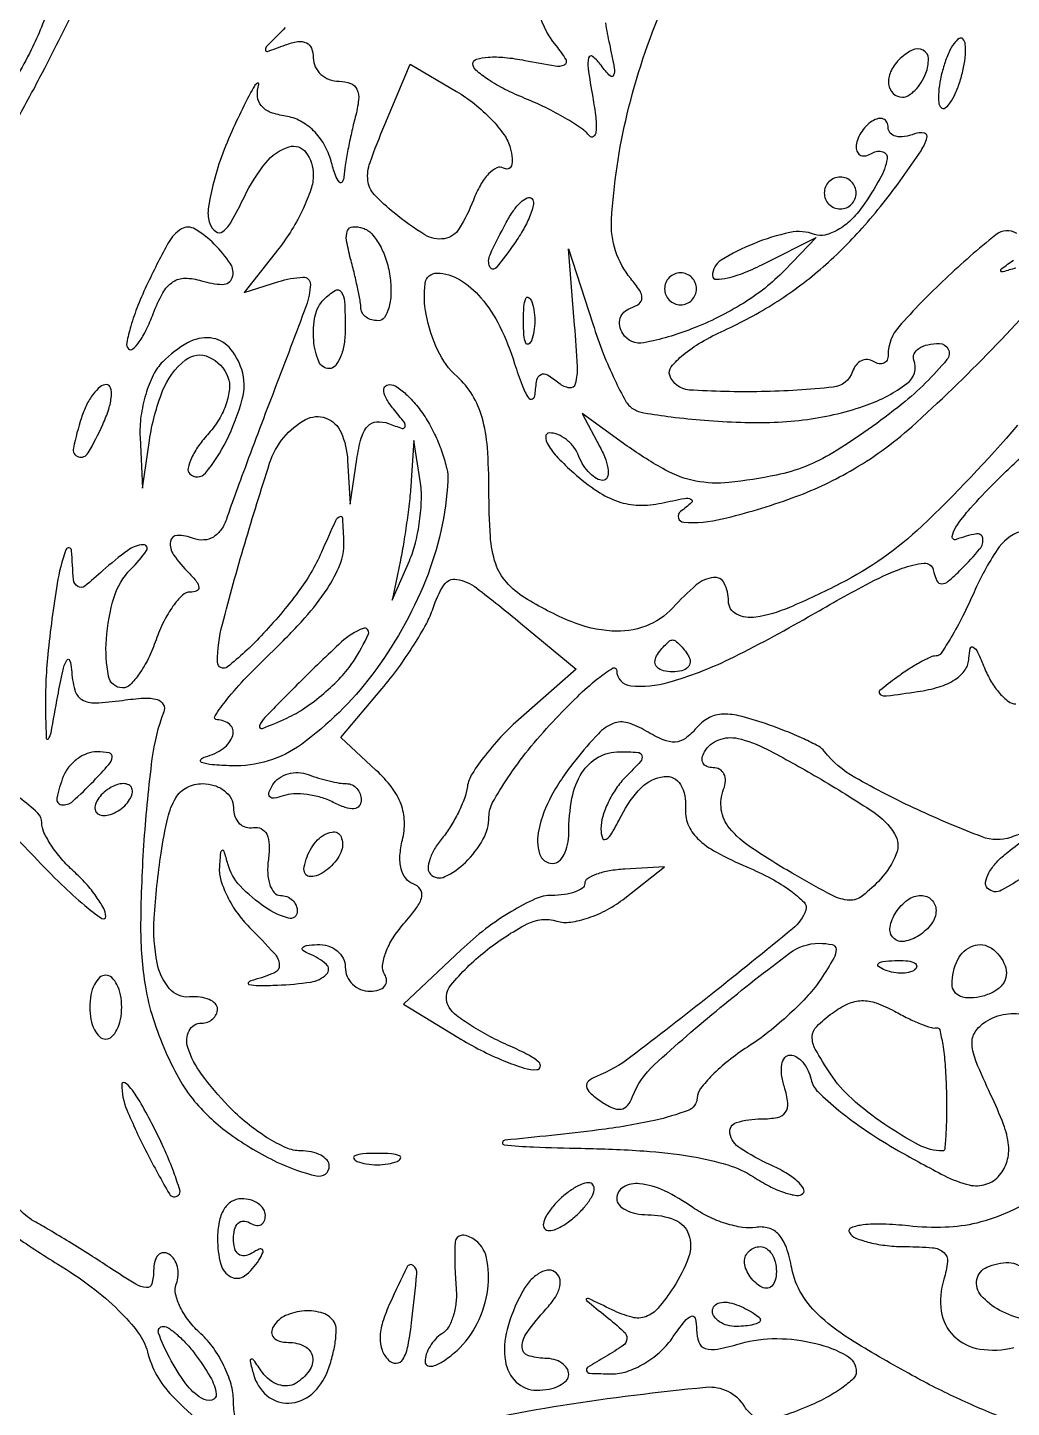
# Model space of a CAD drawing. Extents: x 50 to 925, y 21 to 441.
# Drawn here: x 245.1 to 306.7, y 202.9 to 289.4 of the extents above; entities that cross this region are included whole.
import ezdxf

# ---------------------------------------------------------------- set-up
doc = ezdxf.new("R2010")
doc.units = 0

msp = doc.modelspace()

# ---------------------------------------------------------------- linework, layer by layer
for points in [[(452.57679, 225.095507, -0.000001), (449.993678, 222.798179)], [(444.758148, 218.141907, -0.000001), (443, 216.578295, -0.004631)], [(246.496585, 290.886168, -0.042542), (245.327609, 287.958239, -0.022968), (243.428072, 284.568835, -0.022242)], [(244.169525, 283.136338, 0.011976), (245.8814, 286.25, 0.004224), (248.23834, 290.886662, 0.050886)], [(281.298534, 289.650142, 0.016857), (281.540802, 288.333789, -0.006855), (281.849099, 286.828455, -0.141031), (281.807045, 286.37221, -0.54969), (281.590266, 286.329741, -0.027135), (281.020208, 287, 0.056099), (280.492609, 287.552212, 0.550347), (280.241225, 287.471656, 0.100592), (280.20557, 286.811497, 0.007287), (280.5, 285, -0.01588), (280.685307, 283.721515, -0.047415), (280.700693, 282.838552, -0.198358), (280.545607, 282.532463, -0.430661), (280.310675, 282.556774, 0.078584), (279.793068, 283.048323, 0.018549), (278.783448, 283.689269, 0.018647), (277.553641, 284.347228, 0.017405), (276.25, 284.928094, -0.021102), (275.005139, 285.493835, -0.029904), (273.954687, 286.107261, -0.029981), (273.187832, 286.688149, -0.219049), (273, 287.09632, -0.335127), (273.216219, 287.382682, -0.053252), (273.954687, 287.510158, -0.0411), (275.003954, 287.491668, -0.02394), (276.25, 287.306345, 0.00755), (278.149292, 286.959911, 0.150325), (278.727834, 287.037371, 0.449188), (278.827925, 287.36685, 0.034649), (278.223913, 288.215241, -0.12117), (277.028582, 290.710082, -0.081849)], [(307.058583, 276.463794, 0.318161), (305.739539, 276.381254, 0.019294), (302.586388, 273.631616, 0.02228), (299.665821, 270.622809, 0.183511), (299, 268.869781, -0.106098), (298.928691, 268.537514, -0.180723), (298.731339, 268.338178, -0.163514), (298.43478, 268.305828, -0.084719), (298.08541, 268.447214, 0.123064), (297.705679, 268.568299, 0.129588), (297.321628, 268.49286, 0.115456), (296.992175, 268.225574, 0.08459), (296.769618, 267.808853, -0.294375), (295.558374, 266.836419, -0.021097), (291.049064, 266.557809, -0.021011), (286.534418, 266.659387, -0.301942), (285.318924, 267.585303, -0.263252), (285.416209, 268.115446, -0.046145), (286.163435, 268.857999, -0.039596), (287.301277, 269.65476, -0.025967), (288.721566, 270.393841, 0.03393), (291.902594, 272.114025, 0.036198), (294.749695, 274.21582, 0.034487), (297.37728, 276.800836, 0.025994), (299.902225, 279.970641, 0.009023), (301.05757, 281.649951, 0.07919), (301.429858, 282.469214, 0.446306), (301.244274, 282.758061, 0.132407), (300.652225, 282.696788, -0.053656), (300.019449, 282.528999, -0.096766), (299.485341, 282.550879, -0.145089), (299.135141, 282.752341, -0.192472), (299, 283.090402, 0.113538), (298.921216, 283.43288, 0.184509), (298.70625, 283.63462, 0.157566), (298.382252, 283.659353, 0.079467), (298, 283.5, 0.064269), (297.617474, 283.189439, 0.051777), (297.29375, 282.769763, 0.053414), (297.073533, 282.310186, 0.085235), (297, 281.881966, 0.117858), (297.079239, 281.550471, 0.186277), (297.29375, 281.357263, 0.154201), (297.617617, 281.338175, 0.076764), (298, 281.5, -0.215597), (298.669913, 281.586821, -0.380282), (298.94056, 281.143594, -0.083773), (298.48962, 279.89173, -0.024533), (297.396245, 278.155332, -0.048395), (296.673915, 277.31108, -0.060111), (295.849424, 276.689129, -0.071397), (295.045245, 276.364526, -0.153054), (294.384396, 276.405988, 0.145672), (292.850872, 276.524454, 0.043395), (290.582495, 275.825377, 0.041592), (288.548084, 274.794984, 0.260365), (288, 273.813805, 0.417336), (288.223195, 273.592974, 0.055271), (288.954687, 273.681978, 0.038326), (290.002922, 274.015588, 0.020118), (291.25, 274.579947), (294.5, 276.211254), (292.5, 274.149566, -0.062272), (289.954621, 272.107156, -0.04499), (286.694017, 270.48397, -0.045202), (283.703129, 269.618618, -0.311671), (282.376446, 270.199915, -0.093347), (282.190878, 270.682037, -0.120451), (282.218516, 271.154078, -0.127306), (282.456909, 271.541622, -0.111539), (282.864687, 271.788229, 0.075924), (283.399859, 272.062309, 0.238146), (283.580418, 272.410533, 0.149416), (283.439469, 272.890082, 0.027561), (282.884616, 273.63903, -0.190474), (281.67691, 277.329241, -0.043487), (282.658207, 283.953345, -0.044696), (284.935388, 290.749259, -0.088949)], [(261.248499, 289.375881, 0.002692), (260.099408, 288.204067, 0.195325), (260.000209, 287.958863, 0.516093), (260.130059, 287.866835, 0.006414), (261.25, 288.274569, -0.050614), (262.024412, 288.481273, -0.148907), (262.564904, 288.407339, -0.193499), (262.886618, 288.06677, -0.09394), (263, 287.468615, 0.109287), (263.123945, 286.908329, 0.099808), (263.474885, 286.431406, 0.095235), (263.999419, 286.111569, 0.089655), (264.616631, 286, -0.089952), (265.336283, 285.869475, -0.199763), (265.73538, 285.4953, -0.136451), (265.837873, 284.826446, -0.035681), (265.630286, 283.75, 0.010193), (265.391096, 282.778695, 0.008081), (265.171142, 281.720312, 0.008183), (264.999025, 280.731735, 0.020152), (264.913975, 280, -0.129021), (264.804578, 279.682727, -0.506507), (264.630858, 279.675, -0.085674), (264.384563, 280.118812, -0.016483), (264.109325, 281, 0.061769), (263.678084, 282.039737, 0.068767), (263.017824, 282.901335, 0.073146), (262.189019, 283.510189, 0.086099), (261.264299, 283.812305, -0.053201), (260.327712, 284.05176, -0.129451), (259.749567, 284.459356, -0.155622), (259.508788, 285.044312, -0.088796), (259.582287, 285.812305, 0.648602), (259.500097, 285.880493, 0.147827), (259.309202, 285.702028, 0.017201), (258.755997, 284.667638, 0.005254), (257.990252, 283.066938, 0.022404), (257.24396, 281.255993, 0.02637), (256.707594, 279.480425, 0.026717), (256.419383, 277.958994, 0.125706), (256.521766, 277.082683, 0.14054), (256.897253, 276.584277, 0.339021), (257.331354, 276.587679, 0.100233), (257.883879, 277.23123, 0.014656), (258.68341, 278.765746, -0.055828), (260.021136, 280.887364, -0.148466), (261.481861, 281.890817, -0.32188), (262.538469, 281.54573, -0.159406), (263, 280.134859, -0.080996), (262.852307, 279.229107, -0.02884), (262.363334, 278.008213, -0.027723), (261.662131, 276.706276, -0.02927), (260.832627, 275.514349), (258.665254, 272.75898), (260.832627, 273.446878, -0.060422), (262.347599, 273.732952, -0.444077), (262.816965, 273.277916, -0.080367), (262.550075, 271.928971, -0.002627), (260.598922, 266.760521, 0.001309), (259.635121, 264.227714, 0.001486), (258.724751, 261.794488, 0.001349), (257.963, 259.722774, 0.00826), (257.590492, 258.646246, -0.068869), (257.238773, 257.925748, -0.10818), (256.743077, 257.451181, -0.123019), (256.143808, 257.263641, -0.106625), (255.491571, 257.364861, 0.093926), (254.484288, 257.547225, 0.373187), (254.049635, 257.164034, 0.188396), (254.25276, 256.328748, 0.043633), (255.2, 255.2, -0.026476), (255.691726, 254.653245, -0.150669), (255.835242, 254.294378, -0.327839), (255.702432, 254.078852, -0.096535), (255.297825, 254, 0.193481), (254.80341, 253.801239, 0.046267), (254.212209, 253.11875, 0.040857), (253.631047, 252.14859, 0.030663), (253.149845, 251, -0.029269), (252.672363, 249.851324, -0.039463), (252.102214, 248.88125, -0.044284), (251.526524, 248.196029, -0.198429), (251.05202, 248, -0.36157), (250.171283, 248.73268, -0.063291), (250.039673, 251.055219, -0.056403), (250.524726, 253.683554, -0.123171), (251.571429, 255.428571, 0.042884), (252.557929, 256.60054, 0.624402), (252.358955, 256.962717, 0.147992), (251.381349, 256.614962, 0.024993), (249.828741, 255.345012, -0.016315), (248.683208, 254.374377, -0.319635), (248.246013, 254.351812, -0.233537), (247.986207, 254.780582, -0.00999), (247.866387, 256.595012, 0.820722), (247.504679, 256.649804, 0.046505), (246.955325, 254.531018, 0.015389), (246.375312, 250.093604, 0.029332), (246.229511, 246.5, 0.004967), (246.275726, 244.851813, 0.701579), (246.407647, 244.809663, 0.118465), (246.576909, 245.188022, 0.001913), (247, 247.5, -0.008841), (247.305664, 249.048797, -0.067704), (247.557739, 249.744247, -0.658575), (247.741125, 249.730117, -0.067394), (247.858095, 249.136501, 0.048046), (248.056394, 247.87557, 0.196729), (248.509979, 247.266995, 0.148613), (249.351721, 247.054991, 0.024353), (251.042947, 247.219611, -0.021777), (252.39109, 247.357848, -0.08347), (253.226961, 247.26729, -0.204349), (253.605217, 246.962894, -0.217441), (253.634491, 246.489882, 0.060213), (252.894908, 243.545907, 0.013993), (252.395635, 238.460349, 0.014979), (252.186975, 233.236357, 0.039725), (252.4461, 229.510863, 0.036069), (252.884395, 227.559621, 0.026461), (253.636858, 225.472167, 0.026913), (254.573602, 223.546221, 0.048287), (255.56987, 222.099333, 0.061968), (257.794241, 220.037432, 0.044061), (260.720958, 218.300262, 0.054747), (263.209921, 217.424813, 0.482941), (264, 218.05202, 0.184111), (263.86207, 218.413905, 0.090421), (263.467458, 218.721531, 0.070291), (262.880807, 218.93001, 0.050318), (262.187091, 219, -0.106123), (261.307743, 219.188764, -0.033624), (260.117391, 219.823886, -0.031856), (258.849079, 220.73135, -0.030529), (257.687091, 221.804719, -0.031496), (256.002312, 223.800861, -0.081189), (255.140461, 225.472549, -0.198577), (255.22263, 226.523026, -0.282332), (256, 227, 0.087646), (256.381825, 227.067449, 0.094518), (256.70625, 227.261111, 0.100101), (256.923267, 227.549795, 0.111732), (257, 227.888889, 0.197145), (256.865315, 228.2172, 0.097105), (256.48608, 228.475868, 0.072434), (255.920126, 228.626653, 0.048784), (255.250484, 228.638889, -0.243729), (253.98283, 229.173223, -0.125386), (253.222477, 230.77055, -0.064461), (253.037306, 233.569384, -0.021546), (253.471206, 237.656556, -0.018916), (253.886554, 239.855604, -0.078461), (254.387549, 241.10592, -0.139521), (255.08287, 241.761301, -0.120221), (256.061273, 242, -0.075808), (256.801981, 241.887048, -0.089197), (257.430499, 241.559375, -0.10073), (257.850661, 241.072041, -0.128381), (258, 240.5, 0.085015), (258.094843, 239.946227, 0.112004), (258.367188, 239.514062, 0.124722), (258.773817, 239.271843, 0.12222), (259.25, 239.25, -0.168546), (259.737143, 239.18306, -0.167053), (260.080298, 238.828631, -0.102457), (260.237088, 238.170828, -0.042012), (260.187142, 237.25, 0.044738), (260.14511, 236.388427, 0.070386), (260.2784, 235.660937, 0.098531), (260.556095, 235.173879, 0.217378), (260.937142, 235, -0.0938), (261.342855, 234.923212, -0.096559), (261.687785, 234.703761, -0.099077), (261.918661, 234.376322, -0.104536), (262, 233.991526, -0.496991), (261.44338, 233.569853, -0.081705), (260.008934, 234.240265, -0.053517), (258.412719, 235.604456, -0.123567), (257.646692, 236.97138, 0.008101), (257.419391, 237.758555, 0.443187), (257.294192, 237.817365, 0.278359), (257.18803, 237.672558, 0.005864), (257.116001, 236.75, 0.092643), (257.212884, 235.93673, 0.040582), (257.621575, 234.926562, 0.038337), (258.243291, 233.894545, 0.041664), (259, 233, -0.011426), (260.560969, 231.366014, -0.167563), (260.87199, 230.645805, -0.321932), (260.566157, 230.143934, -0.037716), (259.25, 229.700165, 0.103682), (258.939174, 229.547546, 0.636028), (258.968166, 229.421014, 0.05314), (259.586696, 229.354956, 0.009529), (260.748013, 229.376841, 0.027499), (262.847978, 229.572458, 0.158086), (263.835226, 230.06337, 0.43654), (263.818302, 230.680032, 0.084355), (262.75, 231.337719, -0.051902), (262.351958, 231.54862, -0.449116), (262.327933, 231.724694, -0.185333), (262.583427, 231.862835, -0.021021), (263.25, 231.921053, -0.084943), (263.918248, 231.837493, -0.097345), (264.485937, 231.536184, -0.105533), (264.865052, 231.065902, -0.117584), (265, 230.5, 0.103052), (265.119235, 229.927627, 0.098802), (265.457961, 229.440625, 0.09695), (265.963945, 229.114295, 0.095165), (266.559017, 229, 0.071261), (267.107048, 229.078505, 0.146681), (267.467085, 229.31226, 0.189306), (267.585651, 229.659002, 0.127908), (267.461056, 230.063013, -0.171058), (267.339861, 230.618697, -0.059517), (267.539903, 231.425673, -0.050673), (267.993273, 232.333552, -0.040335), (268.652039, 233.209113, 0.022974), (269.46962, 234.220727, 0.100368), (269.791318, 234.915358, 0.217154), (269.696996, 235.395385, 0.154359), (269.251719, 235.72886, -0.149596), (268.785114, 236.071573, -0.100464), (268.501262, 236.674423, -0.07631), (268.429205, 237.496047, -0.045295), (268.581658, 238.469331, 0.069195), (268.707456, 239.632473, 0.082141), (268.494315, 240.715326, 0.073158), (267.914685, 241.765532, 0.042626), (266.947248, 242.83452), (264.734617, 244.895898), (267.298208, 247.942554, 0.017712), (268.326317, 249.256139, 0.01601), (269.295713, 250.683339, 0.016269), (270.081238, 252.017591, 0.048095), (270.498288, 252.994604, -0.066208), (271.178103, 254.440292, -0.300609), (271.988262, 254.797227, -0.121521), (273.215227, 254.262636, -0.009859), (275.983282, 252.058464), (279.466564, 249.170731), (276.175965, 246.297719, 0.022057), (274.899009, 245.079512, 0.024597), (273.782504, 243.795284, 0.024957), (272.94844, 242.618442, 0.105623), (272.648852, 241.813235, -0.051644), (272.462305, 241.079364, -0.025836), (272.085643, 240.197776, -0.025338), (271.597408, 239.316891, -0.034002), (271.063669, 238.576716, 0.039155), (270.592701, 237.909215, 0.05542), (270.292806, 237.24739, 0.069939), (270.193818, 236.687786, 0.208136), (270.333333, 236.333333, 0.316166), (271.242971, 236.174419, 0.0838), (272.523362, 237.063029, 0.070762), (273.62689, 238.497899, 0.129291), (274, 239.916686, -0.127326), (274.232991, 240.816797, -0.021105), (275.175, 242.357465, -0.021992), (276.468517, 244.113195, -0.017887), (278, 245.878094, -0.011854), (279.536068, 247.449011, -0.024327), (280.825, 248.589251, -0.033938), (281.744296, 249.228715, -0.582803), (282, 249.083853, 0.389762), (282.876646, 248.130102, 0.089595), (285.257853, 248.355831, 0.045584), (289.033751, 249.795794, 0.017436), (294, 252.446675, -0.00802), (297.600975, 254.456817, -0.033101), (299.870563, 255.489238, -0.067157), (301.25449, 255.808351, -0.37518), (301.823018, 255.397868, 0.04634), (302.053035, 254.704251, 0.30289), (302.346717, 254.516109, 0.176247), (302.766686, 254.677726, 0.017283), (303.573018, 255.430161, 0.021108), (304.7469, 256.707574, 0.221734), (304.927804, 257.37531, 0.421097), (304.526686, 257.650814, 0.039584), (303.25, 257.291417, -0.554584), (303.016128, 257.472619, -0.123884), (303.230862, 258.065284, -0.03408), (304.165391, 259.263831, -0.012408), (305.642297, 260.832746, -0.016869), (307.666278, 262.745095, -0.046281)], [(307.105956, 264.458253, -0.027189), (301.101138, 258.131112, -0.071363), (296, 254.53019, -0.016771), (292.824214, 253.040314, -0.062477), (290.706469, 252.430608, -0.155974), (289.504135, 252.617151, -0.284152), (289, 253.432612, 0.114719), (288.739671, 254.552322, 0.318354), (288.067227, 254.9175, 0.147761), (286.986598, 254.444845, 0.03239), (285.514637, 253.016174, -0.120496), (283.815544, 251.865208, -0.106149), (281.692886, 251.557294, -0.081063), (279.157268, 252.148912, -0.041752), (276.25, 253.64202, -0.071742), (275.0946, 254.617467, -0.101242), (274.421651, 255.780318, -0.065222), (274.089938, 257.481636, -0.015576), (274, 260.368065, 0.018466), (273.900643, 263.057473, 0.04993), (273.571026, 264.936749, 0.068672), (272.960252, 266.33996, 0.072016), (272, 267.5, -0.10049), (270.803474, 269.124206, -0.061123), (270.067706, 271.401353, -0.077606), (269.99909, 273.332039, -0.385516), (270.75, 273.984687, -0.132243), (272.160717, 273.57387, -0.079284), (273.498986, 272.436161, -0.062823), (274.677493, 270.647172, -0.039064), (275.608445, 268.309158, 0.014519), (276.072289, 266.954452, 0.056935), (276.473926, 266.168971, 0.38733), (276.725651, 266.105951, 0.260966), (276.895147, 266.372445, -0.031509), (277.004791, 267.289954, -0.237646), (277.260766, 267.627673, -0.256602), (277.668479, 267.608588, -0.035911), (278.379712, 267.09983, 0.139111), (279.035335, 266.80997, 0.37773), (279.426367, 267.067558, 0.079449), (279.540938, 268.130099, 0.007671), (279.367978, 270.727386), (278.976533, 275.5), (280.504187, 270.799178, 0.01417), (281.162208, 268.953943, 0.018149), (281.87641, 267.297942, 0.016202), (282.557931, 265.975569, 0.127928), (283.030368, 265.481232, 0.097665), (283.706298, 265.227687, 0.009793), (285.420396, 264.978147, 0.012003), (287.494983, 264.767954, 0.00927), (289.764447, 264.635203, 0.042154), (293.943685, 264.820752, 0.054168), (297.681003, 265.722893, 0.073038), (300.177495, 267.057389, 0.334853), (300.615174, 268.535714, -0.200514), (300.629874, 268.928719, -0.141182), (300.922967, 269.267187, -0.092922), (301.477418, 269.495941, -0.051543), (302.207755, 269.571429, -0.635099), (302.682003, 268.561809, -0.049794), (299.863824, 265.780727, -0.032755), (295.527729, 262.725675, -0.085888), (292, 261.329161, -0.02543), (289.022482, 260.864725, -0.074307), (286.951246, 260.956866, -0.07779), (285.051163, 261.646288, -0.029754), (282.665267, 263.151519), (279.830535, 265.185166), (280.950451, 263.092583, -0.033087), (281.314097, 262.289622, -0.067033), (281.468735, 261.614696, -0.121892), (281.40143, 261.173022, -0.303043), (281.142173, 261, -0.134767), (280.744717, 261.109109, -0.062154), (280.317551, 261.440625, -0.05499), (279.927418, 261.926245, -0.050171), (279.638374, 262.5, 0.069486), (279.322563, 263.07107, 0.064545), (278.855446, 263.550092, 0.068658), (278.314251, 263.86862, 0.105267), (277.781385, 263.968399, 0.410711), (277.554244, 263.732614, 0.134682), (277.701937, 263.219838, 0.05344), (278.318299, 262.417359, 0.021891), (279.310314, 261.464485, 0.031981), (280.788218, 260.323241, 0.065852), (282.093765, 259.672983, 0.076762), (283.386218, 259.44131, 0.059629), (284.810314, 259.576969, -0.006924), (286.236801, 259.866494, -0.153113), (286.652714, 259.817411, -0.541405), (286.685942, 259.607544, -0.023724), (286, 259.043783, 0.698674), (286.19895, 258.375569, 0.074104), (288.613606, 258.5842, 0.028589), (292.992649, 259.897104, 0.042695), (296.616888, 261.575898, 0.053165), (300.473166, 264.360223, 0.017719), (305.493328, 269.199154, 0.011718), (310.178133, 274.279545, 0.182351)], [(307, 274.298869, -0.005734), (306.176424, 274.06144, -0.411349), (306.063937, 274.124551, -0.314591), (306.112642, 274.266476, -0.004807), (306.856763, 274.798869, 0.04109)], [(307.27994, 257.802603, 0.158793), (305.822715, 256.643245, 0.042095), (304.3799, 254, -0.012063), (303.65895, 252.467155, -0.018302), (302.952439, 251.175, -0.013309), (302.31742, 250.170134, -0.250183), (301.998682, 250, 0.109238), (301.654342, 249.923862, 0.016547), (301.021217, 249.603595, 0.017879), (300.288529, 249.167221, 0.014615), (299.536757, 248.650536, 0.012432), (298.487132, 247.842232, 0.503309), (298.497807, 247.593443, 0.182809), (298.90412, 247.496718, 0.004452), (300.845627, 247.764035, 0.036732), (302.198549, 248.06538, 0.0715), (303.199486, 248.530925, 0.097775), (303.822619, 249.138837, 0.141972), (304.063386, 249.863499, -0.045215), (304.142734, 250.474789, -0.519448), (304.331662, 250.553151, -0.144689), (304.604294, 250.241314, -0.012213), (305.031162, 249.25, 0.03808), (305.455965, 248.388936, 0.046324), (305.983438, 247.660938, 0.052957), (306.529717, 247.156715, 0.161269), (307.002959, 247, -0.088105)], [(307.727362, 238.98464, 0.00719), (306.674169, 238.636818, -0.17634), (304.888698, 238.664914, -0.017132), (300.839458, 240.37254, -0.020835), (296.919663, 242.388426, -0.096929), (295, 244.038187, 0.103628), (294.633948, 244.344424, 0.013198), (293.710248, 244.806388, 0.014999), (292.56901, 245.298822, 0.011967), (291.311484, 245.762746, 0.022019), (289.648798, 246.25071, 0.077291), (288.540504, 246.347551, 0.115903), (287.708012, 246.09195, 0.087574), (286.976206, 245.47133, -0.061576), (286.303845, 244.838557, -0.144941), (285.661476, 244.608287, -0.117482), (284.907174, 244.743653, -0.033596), (283.844989, 245.294783, 0.064654), (282.681673, 245.809638, 0.170129), (281.783497, 245.765144, 0.107984), (280.852459, 245.12591, 0.018536), (279.435234, 243.5, 0.044145), (277.92458, 241.251725, 0.071642), (277.114394, 239.10161, 0.129838), (277.175514, 237.608533, 0.329075), (278, 237, 0.184582), (278.381752, 237.1459, 0.090276), (278.70625, 237.563475, 0.070137), (278.926179, 238.184194, 0.050159), (279, 238.918213, -0.046105), (279.201005, 241.093437, -0.093934), (279.821724, 242.686194, -0.126183), (280.833671, 243.649606, -0.128143), (282.178417, 244, -0.016371), (283.325874, 243.962421, -0.325918), (283.580333, 243.75, -0.25143), (283.488964, 243.388521, -0.011294), (282.571429, 242.428571, 0.04696), (281.971104, 241.70349, 0.037769), (281.465938, 240.82567, 0.039082), (281.121999, 239.935136, 0.074946), (281.014742, 239.178571, 0.071967), (281.103557, 238.600575, 0.497118), (281.333469, 238.516139, 0.12034), (281.703746, 238.905287, 0.013165), (282.294275, 240, -0.076473), (283.536936, 241.7369, -0.169912), (284.975334, 242.450482, -0.300948), (285.993143, 241.945266, -0.156431), (286.308834, 240.5, 0.120345), (286.458538, 239.469365, 0.105035), (287.068869, 238.563876, 0.068336), (288.244834, 237.702948, 0.02336), (290.153452, 236.783854, -0.022341), (291.675037, 236.05495, -0.035031), (292.902493, 235.282917, -0.038729), (293.734153, 234.569671, -0.287961), (293.844618, 234.084187, -0.137873), (293.020288, 232.907364, -0.003466), (287.891672, 228.770188, -0.005707), (282.886526, 224.881997, -0.065701), (280.727217, 223.65187, 0.073936), (280.231974, 223.358884, 0.272519), (280.109922, 223.031507, 0.168966), (280.329018, 222.639845, 0.029985), (280.999761, 222.112753, 0.042514), (281.732847, 221.691932, 0.144866), (282.271552, 221.611393, 0.188602), (282.680922, 221.841534, 0.081069), (282.999761, 222.39322, -0.117294), (284.349567, 224.384231, -0.01333), (288.485165, 227.973855, -0.011447), (292.831442, 231.384018, -0.161995), (294.682792, 232, -0.052033), (295.49243, 231.915515, -0.342766), (295.738711, 231.624551, -0.145079), (295.600634, 231.074997, -0.01084), (294.777322, 229.75, -0.041951), (293.995143, 228.74532, -0.019443), (292.825952, 227.573437, -0.019102), (291.49467, 226.430393, -0.025197), (290.19387, 225.5, 0.024475), (288.997782, 224.647108, 0.030579), (287.981294, 223.738311, 0.03166), (287.247372, 222.896164, 0.156547), (287.03852, 222.311273, -0.302877), (286.484433, 221.536096, -0.036402), (284.364866, 220.905313, -0.023863), (280.851622, 220.306711, -0.005797), (275, 219.663672, 0.345461), (274.848857, 219.519121, 0.425262), (274.961898, 219.373995, 0.017042), (276.80009, 219.243665, 0.004347), (279.785183, 219.160037, -0.011574), (283.692149, 218.994047, -0.02486), (286.686239, 218.647242, -0.032322), (288.957932, 218.116188, -0.071565), (290.566392, 217.364542, 0.026088), (291.56605, 216.781673, 0.038066), (292.504877, 216.385167, 0.04285), (293.270804, 216.199456, 0.238796), (293.660434, 216.327101, 0.348503), (293.696924, 216.64379, 0.072834), (293.310449, 217.101351, 0.048097), (292.59488, 217.620775, 0.026067), (291.629226, 218.123074, -0.036299), (289.728474, 219.161687, -0.204083), (289.093265, 220.099191, -0.386767), (289.502258, 220.773472, -0.071992), (291.067388, 221, 0.04668), (292.070446, 221.09385, 0.193001), (292.573954, 221.415091, 0.189602), (292.721225, 221.999569, 0.044882), (292.5, 223, -0.043865), (292.328908, 223.766332, -0.077588), (292.343696, 224.4125, -0.120098), (292.532598, 224.839169, -0.232811), (292.859288, 225, -0.138811), (293.263463, 224.885588, -0.07712), (293.656322, 224.550874, -0.066958), (293.978976, 224.055694, -0.058912), (294.176676, 223.47106, 0.148516), (294.59677, 222.708032, 0.022182), (295.919464, 221.528402, 0.023316), (297.657756, 220.241427, 0.018204), (299.65554, 219.004779, 0.009858), (302.511094, 217.451599, 0.060383), (304.079174, 216.865261, 0.136742), (305.126293, 216.901498, 0.143901), (305.979933, 217.475821, 0.101087), (306.451319, 218.356959, 0.100512), (306.540706, 219.354234, 0.064193), (306.224492, 220.651062, 0.018924), (305.416214, 222.535324, -0.013265), (304.517918, 224.565709, -0.079868), (304.255065, 225.685234, -0.162418), (304.449538, 226.444292, -0.108208), (305.091821, 227.082719, -0.102018), (306.369374, 227.568672, -0.118839), (307.66182, 227.469708, -0.054851)], [(242.319338, 240.539625, -0.021061), (245.515493, 237.429423, 0.009927), (247.237145, 235.677786, 0.019652), (248.682676, 234.371401, 0.022236), (249.752344, 233.556352, 0.605374), (250, 233.685938, 0.124993), (249.871994, 234.189988, 0.030131), (249.4125, 234.926755, 0.02907), (248.765546, 235.733355, 0.025281), (248, 236.5, -0.030931), (247.2346, 237.284005, -0.032758), (246.5875, 238.142227, -0.034706), (246.13454, 238.949775, -0.1109), (246, 239.548894, 0.207267), (245.733567, 240.164011, 0.026365), (244.604688, 241.115983, 0.027332)], [(309.005982, 237.106809, -0.013963), (306.106935, 235.325835, -0.339278), (305.224355, 235.442312, -0.243077), (305.099288, 235.834779, -0.086047), (305.302038, 236.407793, -0.061397), (305.788574, 237.068967, -0.03832), (306.501572, 237.716294, 0.003101), (307.694003, 238.654728, 0.18003)], [(306.424168, 202.189607, -0.018335), (303.45948, 203.438212, -0.016723), (300.5, 204.936773, -0.011425), (296.862161, 207.043955, -0.044873), (294.780814, 208.585701, -0.074448), (293.58879, 210.015554, -0.090809), (292.967579, 211.640296, 0.036359), (292.627081, 212.937161, 0.098848), (292.152009, 213.754522, 0.142137), (291.516636, 214.157179, 0.113575), (290.703744, 214.202986, -0.082326), (289.882822, 214.198382, -0.037151), (288.832136, 214.447656, -0.035482), (287.736583, 214.882875, -0.040506), (286.763659, 215.452986, 0.04079), (284.985006, 216.49388, 0.083597), (283.437649, 216.940732, 0.160251), (282.423455, 216.731478, 0.268573), (282, 216, 0.186414), (282.147465, 215.618213, 0.089706), (282.570164, 215.29375, 0.069539), (283.198222, 215.073784, 0.049547), (283.940983, 215, -0.093822), (285.627676, 214.680691, -0.217602), (286.502499, 213.775028, -0.172866), (286.498484, 212.336975, -0.058793), (285.55206, 210.439109, -0.029622), (284.592012, 209.147688, -0.131292), (283.823688, 208.609302, -0.154968), (282.961692, 208.572531, -0.046474), (281.715864, 209.038251, 0.001156), (280.244113, 209.746121, 0.31735), (280.114173, 209.724003, 0.444983), (280.119527, 209.616473, 0.001354), (281.319774, 208.643904, -0.014149), (282.436544, 207.690625, -0.212076), (282.639548, 207.23354, -0.246755), (282.420599, 206.816897, -0.019089), (281.319774, 206.119146, 0.006975), (280.198266, 205.4458, 0.349982), (280.117293, 205.218933, 0.30984), (280.32259, 205.066278, 0.006149), (281.693296, 205.030409, 0.085568), (282.647016, 205.181246, 0.050395), (283.699593, 205.661794, 0.048548), (284.685338, 206.374507, 0.059258), (285.443296, 207.222506, -0.011121), (286.263564, 208.339872, -0.142048), (286.678328, 208.644253, -0.456311), (286.924832, 208.507888, -0.052378), (287, 207.792312, 0.089642), (287.141555, 207.009098, 0.231664), (287.547678, 206.624727, 0.1249), (288.317979, 206.583031, 0.021219), (289.759225, 206.930947, -0.072025), (292.027282, 207.240159, -0.058168), (294.469045, 206.934561, -0.065884), (296.391532, 206.183832, -0.273244), (297, 205.153545, -0.207555), (296.813069, 204.722627, -0.033914), (296.09162, 204.133955, -0.032498), (295.091948, 203.51882, -0.023491), (293.907641, 202.961744, -0.017112), (292.253947, 202.34216, -0.081747)], [(309, 216.431055, -0.02307), (306.57241, 215.180145, -0.047517), (304.556064, 214.478871, -0.052296), (302.572435, 214.208939, -0.034399), (300.268166, 214.296587, 0.018024), (298.681396, 214.409032, 0.037117), (297.438308, 214.359907, 0.061621), (296.680122, 214.176949, 0.472156), (296.577183, 213.875115, 0.159634), (296.97843, 213.536721, 0.035586), (297.842868, 213.257065, 0.033511), (298.935029, 213.064247, 0.026944), (300.126405, 213, -0.020824), (301.775486, 212.93129, -0.159275), (302.480668, 212.633826, -0.243483), (302.711735, 212.052016, -0.051974), (302.484769, 210.952012, 0.114053), (302.324637, 208.959783, 0.164048), (303.122865, 207.396572, 0.155541), (304.746003, 206.582524, 0.100405), (306.864422, 206.67554, -0.006843)], [(258.111018, 202.269256, -0.051463), (258, 203.345012, 0.07129), (257.852063, 204.377305, 0.041972), (257.40214, 205.542233, 0.041069), (256.743715, 206.654326, 0.054699), (255.964733, 207.531916, -0.043452), (255.222378, 208.331367, -0.050658), (254.671731, 209.209067, -0.058002), (254.377672, 210.031969, -0.149534), (254.421059, 210.654879, 0.076428), (254.537015, 211.18882, 0.076301), (254.487326, 211.733254, 0.081906), (254.284379, 212.204353, 0.112219), (253.956326, 212.526992, 0.156965), (253.593798, 212.616549, 0.191334), (253.280921, 212.466451, 0.127547), (253.069399, 212.071482, 0.059557), (253, 211.490923, -0.067104), (252.889663, 210.672494, -0.357119), (252.547469, 210.42986, -0.120388), (251.882694, 210.641964, -0.008742), (250.24571, 211.681906, 0.004565), (249.045184, 212.458723, 0.003458), (247.714252, 213.289932, 0.003496), (246.453841, 214.052943, 0.008119), (245.49571, 214.602968, -0.100564), (244.526497, 215.428219, -0.072959)], [(244.157308, 213.771028, 0.01463), (247.002928, 211.90318, -0.023154), (249.098018, 210.47631, -0.032689), (250.810874, 209.005397, -0.037578), (252.041184, 207.604823, -0.100271), (252.611728, 206.410863, 0.13393), (254.159068, 203.658687, 0.030426), (258.179635, 200.049671, 0.027)], [(290.576808, 202.390303, -0.106974), (290.018826, 202.969538, 0.285577), (287.590012, 204.175544, 0.015095), (278.617607, 203.042136, 0.020372), (269.806931, 201.287459, 0.120884)]]:
    msp.add_lwpolyline(points, format="xyb")
for points in [[(302.5, 287, 0.02589), (302.275275, 286.139896, 0.033766), (302.16478, 285.334178, 0.03586), (302.166688, 284.677875, 0.179595), (302.317388, 284.349279, 0.359517), (302.561009, 284.32603, 0.088737), (302.87103, 284.627928, 0.052153), (303.202482, 285.210259, 0.026483), (303.5, 286, 0.02589), (303.724725, 286.860104, 0.033766), (303.83522, 287.665822, 0.03586), (303.833312, 288.322125, 0.179595), (303.682612, 288.650721, 0.359517), (303.438991, 288.67397, 0.088737), (303.12897, 288.372072, 0.052153), (302.797518, 287.789741, 0.026483)], [(299.666667, 287.333333, 0.091378), (299.156592, 286.592774, 0.130128), (299.028301, 285.80828, 0.180985), (299.310022, 285.232145, 0.191777), (299.893011, 285, 0.13875), (300.276919, 285.108626, 0.061199), (300.692784, 285.440625, 0.053891), (301.075237, 285.926204, 0.048303), (301.361626, 286.5, 0.096999), (301.522444, 287.420212, 0.280386), (301.188989, 287.943768, 0.235886), (300.502242, 287.939404, 0.0791)], [(275.335485, 281.825105, -0.037305), (275.457339, 281.160009, -0.109033), (275.406165, 280.699132, -0.254668), (275.203451, 280.51244, -0.202479), (274.904869, 280.558794, 0.258797), (274.484009, 280.578628, 0.089249), (273.977231, 280.203341, 0.061385), (273.461768, 279.50042, 0.036717), (273.022878, 278.560174, -0.047144), (272.139694, 276.766499, -0.217757), (271.202402, 276.138636, -0.180855), (269.990207, 276.379877, -0.031603), (268.058126, 277.751849, -0.034998), (266.817504, 278.909057, -0.162837), (266.417346, 279.787686, -0.112675), (266.552092, 280.906303, -0.012874), (267.477052, 283.290835), (269.059419, 287.077972), (271.958453, 285.365471, -0.035332), (273.103112, 284.575292, -0.033556), (274.146308, 283.619081, -0.035374), (274.950675, 282.646612, -0.091397)], [(295, 279, 0.099038), (295.076342, 278.618362, 0.097945), (295.29375, 278.29375, 0.097945), (295.618362, 278.076342, 0.099038), (296, 278, 0.099038), (296.381638, 278.076342, 0.097945), (296.70625, 278.29375, 0.097945), (296.923658, 278.618362, 0.099038), (297, 279, 0.099038), (296.923658, 279.381638, 0.097945), (296.70625, 279.70625, 0.097945), (296.381638, 279.923658, 0.099038), (296, 280, 0.099038), (295.618362, 279.923658, 0.097945), (295.29375, 279.70625, 0.097945), (295.076342, 279.381638, 0.099038)], [(275.601999, 275.842161, -0.019641), (274.442588, 274.317948, -0.570342), (274.047857, 274.379798, -0.207099), (274.070314, 275.135596, -0.013318), (275.08102, 277.151388, -0.029342), (275.532978, 277.888442, -0.052521), (275.997528, 278.424908, -0.078885), (276.403438, 278.699475, -0.31556), (276.683019, 278.650314, -0.252973), (276.78552, 278.306639, -0.040465), (276.580373, 277.610516, -0.036465), (276.177822, 276.756262, -0.024441)], [(252.642352, 273.376194, 0.016001), (252.017578, 271.950315, 0.023961), (251.573147, 270.665634, 0.020911), (251.31386, 269.621166, 0.251859), (251.429161, 269.237505, 0.394876), (251.698836, 269.228539, 0.059594), (252.094993, 269.668707, 0.040902), (252.541375, 270.42705, 0.021737), (252.972798, 271.428453, -0.034625), (253.578108, 272.73949, -0.117812), (254.205628, 273.431854, -0.15402), (254.973992, 273.664752, -0.074135), (256.000776, 273.499754, 0.070962), (257.323025, 273.278703, 0.325947), (257.924838, 273.695941, 0.235473), (257.812454, 274.568321, 0.048728), (256.8, 275.8, 0.060465), (255.602538, 276.738243, 0.274509), (254.751935, 276.745059, 0.13669), (253.932979, 275.902666, 0.013657)], [(267.816422, 273.672881, -0.037671), (267.859992, 272.648986, -0.060268), (267.726634, 271.785159, -0.08409), (267.450313, 271.200264, -0.245157), (267.066422, 271, -0.068421), (266.657793, 271.05618, -0.083618), (266.309251, 271.220312, -0.097831), (266.073575, 271.463944, -0.139789), (265.986345, 271.75, 0.039803), (265.944229, 272.179398, 0.00692), (265.789293, 272.979952, 0.007481), (265.579953, 273.916208, 0.006641), (265.334703, 274.883881, -0.023072), (265.082825, 276.035309, -0.137676), (265.146266, 276.640728, -0.287952), (265.477965, 276.883604, -0.097569), (266.098358, 276.806762, -0.132708), (266.658605, 276.4384, -0.056012), (267.181217, 275.696022, -0.050028), (267.591549, 274.729554, -0.045957)], [(285, 273, 0.099038), (285.076342, 272.618362, 0.097945), (285.29375, 272.29375, 0.097945), (285.618362, 272.076342, 0.099038), (286, 272, 0.099038), (286.381638, 272.076342, 0.097945), (286.70625, 272.29375, 0.097945), (286.923658, 272.618362, 0.099038), (287, 273, 0.099038), (286.923658, 273.381638, 0.097945), (286.70625, 273.70625, 0.097945), (286.381638, 273.923658, 0.099038), (286, 274, 0.099038), (285.618362, 273.923658, 0.097945), (285.29375, 273.70625, 0.097945), (285.076342, 273.381638, 0.099038)], [(265, 270.5, -0.038131), (264.926884, 269.542644, -0.057076), (264.70625, 268.734375, -0.074992), (264.382936, 268.182831, -0.226478), (264, 268, -0.305562), (263.338097, 268.446162, -0.077107), (263.025382, 269.777653, -0.068475), (263.117117, 271.305634, -0.148246), (263.666667, 272.333333, -0.056055), (264.359821, 272.886341, -0.394613), (264.746711, 272.811817, -0.146405), (264.959636, 272.206136, -0.011827)], [(276.662281, 269.75, -0.174857), (276.474999, 269.540618, -0.447206), (276.306058, 269.601562, -0.078554), (276.189089, 270.10856, -0.017491), (276.157895, 271, -0.017491), (276.189089, 271.89144, -0.078554), (276.306058, 272.398438, -0.447206), (276.474999, 272.459382, -0.174857), (276.662281, 272.25, -0.057986), (276.818615, 271.679992, -0.037979), (276.87034, 271, -0.037979), (276.818615, 270.320008, -0.057986)], [(253.571429, 268.428571, 0.083123), (252.979371, 267.598435, 0.04074), (252.50562, 266.385045, 0.038945), (252.208488, 265.010877, 0.045582), (252.149832, 263.678571), (252.299664, 260.5), (252.738317, 263.5, -0.057583), (253.563137, 266.59773, -0.129954), (254.990297, 268.539871, -0.284194), (256.466879, 268.725144, -0.196321), (257.652666, 267.462755, -0.117829), (257.749689, 266.731059, -0.056297), (257.545871, 265.798715, -0.051296), (257.09852, 264.823799, -0.050759), (256.460745, 263.956624, 0.029214), (255.820386, 263.160121, 0.044641), (255.372898, 262.395538, 0.054967), (255.156122, 261.763634, 0.256953), (255.259561, 261.407105, 0.443733), (256.248811, 261.456472, 0.056054), (257.556475, 263.480166, 0.04804), (258.550827, 266.077019, 0.145261), (258.51554, 267.951037, 0.106938), (257.723784, 269.332592, 0.18741), (256.563078, 269.91754, 0.153894), (255.130292, 269.613495, 0.067829)], [(248.476082, 264.924639, 0.024773), (247.972688, 263.015401, 0.384793), (248.285811, 262.476548, 0.352983), (248.898715, 262.71351, 0.023927), (249.816121, 264.495774, 0.028746), (250.188806, 265.456495, 0.05532), (250.354296, 266.264384, 0.092252), (250.304181, 266.80484, 0.335376), (250.045949, 267, 0.176965), (249.649842, 266.855274, 0.055704), (249.208941, 266.390363, 0.047732), (248.795261, 265.718971, 0.03739)], [(270.137268, 264.75, -0.028397), (270.654584, 263.778429, -0.025567), (271.078892, 262.720312, -0.026437), (271.360426, 261.731527, -0.06986), (271.422778, 261, -0.082059), (270.038716, 254.75832, -0.066755), (266.659172, 248.790641, -0.07304), (262.253378, 244.463557, -0.1678), (257.867021, 243.116001, -0.012963), (256.665741, 243.188603, -0.063696), (256.003125, 243.332266, -0.529388), (255.957088, 243.507931, -0.150555), (256.25, 243.689326, 0.091857), (257.364652, 244.212464, 0.161847), (257.956113, 245.027303, 0.295418), (257.772043, 245.698833, 0.184235), (256.982441, 246, -0.595765), (256.847185, 246.249838, -0.025392), (257.590822, 247.271521, -0.021123), (258.819899, 248.666692, -0.010582), (260.482441, 250.328583, 0.018785), (262.477666, 252.389553, 0.037572), (263.861011, 254.184851, 0.048918), (264.681431, 255.746784, 0.105278), (264.918426, 257.078583, 0.007404), (264.844389, 258.604453, 0.513494), (264.658051, 258.72095, 0.190486), (264.393948, 258.466647, 0.002925), (263.511001, 256.5, -0.056422), (262.059419, 254.016079, -0.028994), (259.735562, 251.254624, -0.034546), (257.627986, 249.313915, -0.629018), (257, 249.615587, -0.063913), (257.30568, 251.997207, -0.008007), (258.703224, 257.021138, -0.006493), (260.266393, 262.068749, -0.095141), (261.159929, 263.692703, -0.094194), (262.50302, 264.801742, -0.215591), (263.783534, 264.901466, -0.20738), (264.739769, 264, -0.088096), (265.149832, 262.25), (265.299664, 259.5), (265.723838, 262.32859, -0.030147), (266.004608, 263.651555, -0.115569), (266.405175, 264.385629, -0.192276), (266.96427, 264.663501, -0.112405), (267.715449, 264.555698, 0.014404), (268.562356, 264.258399, 0.411449), (268.74991, 264.354114, 0.249086), (268.703875, 264.622304, 0.008624), (268.018999, 265.477108, -0.036445), (267.59576, 266.070122, -0.095331), (267.413667, 266.558446, -0.208564), (267.490357, 266.865964, -0.232868), (267.762545, 267, -0.151368), (268.241419, 266.851628, -0.039402), (268.875687, 266.339063, -0.036367), (269.539816, 265.611221, -0.030236)], [(269.136177, 261, -0.010992), (269.036594, 259.861996, -0.00638), (268.869565, 258.5, -0.006375), (268.667191, 257.138268, -0.010676), (268.458137, 256), (267.943584, 253.5), (269.017806, 255.961497, 0.042107), (269.400622, 257.088937, 0.027101), (269.660097, 258.445615, 0.027203), (269.770074, 259.81065, 0.045236), (269.695846, 260.961497), (269.299664, 263.5)], [(262.112643, 248.317176, 0.002347), (259.965457, 246.141987, 0.110588), (259.641315, 245.617947, 0.643205), (259.812379, 245.454938, 0.011413), (261.34862, 246.112981, 0.042468), (262.465318, 246.741156, 0.026973), (263.652866, 247.646241, 0.027035), (264.730194, 248.668593, 0.044399), (265.50903, 249.654126, 0.041011), (266.448805, 251.382322, 0.670241), (266.119739, 251.725189, 0.093158), (264.768823, 250.876743, 0.010153)], [(286.5, 250, -0.146489), (286.602013, 249.620597, -0.191582), (286.461189, 249.29375, -0.134005), (286.074636, 249.072951, -0.063222), (285.5, 249, -0.063222), (284.925364, 249.072951, -0.134005), (284.538811, 249.29375, -0.191582), (284.397987, 249.620597, -0.146489), (284.5, 250, -0.025622), (284.764631, 250.382847, -0.032351), (285.048689, 250.70625, -0.033983), (285.313296, 250.937141, -0.163822), (285.5, 251, -0.163822), (285.686704, 250.937141, -0.033983), (285.951311, 250.70625, -0.032351), (286.235369, 250.382847, -0.025622)], [(294.571475, 242.405245, -0.013216), (298.096757, 240.212122, -0.109049), (299.404167, 238.865451, -0.239868), (299.509271, 237.594771, -0.087031), (298.51682, 236.018586, -0.040345), (297.402242, 234.970659, -0.183023), (296.56839, 234.701804, -0.10889), (295.521909, 234.98812, -0.010185), (293.168859, 236.286946, -0.015487), (290.434339, 237.985014, -0.072684), (289.061031, 239.21843, -0.139543), (288.552267, 240.36816, -0.127108), (288.699509, 241.659316, 0.07864), (288.808403, 242.171591, 0.126889), (288.720338, 242.606174, 0.15165), (288.450732, 242.893628, 0.129827), (288.047972, 243, -0.095723), (287.65063, 243.076773, -0.173661), (287.406028, 243.29375, -0.171987), (287.353415, 243.618437, -0.093667), (287.5, 244, -0.162205), (288.390879, 244.74372, -0.150064), (289.581122, 244.834469, -0.065455), (291.400613, 244.165075, -0.011709)], [(247.345077, 242.456872, 0.038214), (246.938863, 241.095709, 0.432623), (247.224551, 240.680791, 0.222783), (247.922769, 240.887039, 0.020758), (249.25, 242.166667, 0.011192), (250.194611, 243.20168, 0.150802), (250.400433, 243.665017, 0.390125), (250.212975, 243.924706, 0.050448), (249.468615, 244, 0.090772), (248.83893, 243.884734, 0.066676), (248.21313, 243.546706, 0.065318), (247.685932, 243.046775, 0.078933)], [(265.081787, 242, -0.111973), (265.432065, 241.920561, -0.100126), (265.730275, 241.695915, -0.094446), (265.930334, 241.360079, -0.087452), (266, 240.964816, -0.174668), (265.868935, 240.601079, -0.203241), (265.544736, 240.433087, -0.104794), (265.001277, 240.505112, -0.033624), (264.25, 240.829689, 0.047793), (263.477858, 241.137665, 0.038911), (262.605986, 241.320063, 0.040361), (261.769309, 241.360061, 0.077438), (261.110804, 241.235141, -0.042482), (260.551473, 241.088064, -0.254773), (260.276227, 241.181334, -0.282807), (260.223252, 241.451067, -0.049111), (260.461955, 241.938442, -0.104087), (260.856722, 242.352956, -0.081701), (261.419762, 242.617562, -0.078272), (262.061492, 242.69498, -0.082748), (262.682938, 242.568174, 0.018007), (263.317156, 242.350656, 0.015457), (263.998363, 242.166901, 0.01573), (264.627617, 242.038618, 0.042438)], [(249.5, 241, 0.076764), (249.338175, 240.617617, 0.154201), (249.357263, 240.29375, 0.186277), (249.550471, 240.079239, 0.117858), (249.881966, 240, 0.085235), (250.310186, 240.073533, 0.053414), (250.769763, 240.29375, 0.051777), (251.189439, 240.617474, 0.064269), (251.5, 241, 0.076764), (251.661825, 241.382383, 0.154201), (251.642737, 241.70625, 0.186277), (251.449529, 241.920761, 0.117858), (251.118034, 242, 0.085235), (250.689814, 241.926467, 0.053414), (250.230237, 241.70625, 0.051777), (249.810561, 241.382526, 0.064269)], [(264.770833, 237.8125, -0.068669), (264.531882, 237.328838, -0.047422), (264.142248, 236.857485, -0.047417), (263.670725, 236.467931, -0.068602), (263.18682, 236.22894, -0.108271), (262.74444, 236.181849, -0.257062), (262.482386, 236.366128, -0.161356), (262.426249, 236.780247, -0.045328), (262.606309, 237.41644, -0.096137), (263.266086, 238.473274, -0.16139), (264.175124, 238.971061, -0.352314), (264.738788, 238.665692, -0.181604)], [(280.000706, 235.75, -0.241681), (279.852675, 235.462301, -0.068436), (279.393098, 235.220313, -0.052562), (278.72491, 235.054689, -0.0345), (277.933246, 235, 0.106419), (276.899389, 234.777436, 0.029096), (275.412903, 233.999291, 0.028036), (273.789782, 232.897203, 0.025946), (272.255603, 231.593333), (268.644714, 228.186665), (272.072357, 226.097071, 0.019123), (273.494666, 225.30293, 0.020848), (274.933755, 224.644159, 0.02085), (276.204271, 224.18626, 0.089252), (277, 224.085312, 0.328376), (277.215912, 224.262212, 0.282301), (277.127174, 224.548613, 0.059205), (276.453069, 225.01156, 0.017666), (275.326549, 225.553207, -0.017997), (274.065139, 226.160738, -0.020168), (272.898933, 226.836482, -0.019916), (271.959699, 227.486411, -0.093287), (271.518661, 227.969806, -0.322762), (271.619232, 229.387148, -0.049528), (273.756233, 231.486746, -0.048565), (276.384798, 233.210935, -0.196413), (278.254703, 233.390243, 0.109128), (279.104914, 233.326448, 0.045813), (280.227075, 233.594007, 0.042441), (281.420462, 234.113335, 0.042834), (282.505108, 234.825358), (285.000809, 236.788477), (282.501111, 236.644238, 0.028262), (281.543416, 236.534442, 0.043228), (280.735491, 236.322058, 0.052534), (280.167507, 236.048786, 0.259727)], [(302, 234.059017, -0.161033), (301.724195, 233.224864, -0.089687), (300.935284, 232.48511, -0.09984), (300.010153, 232.120596, -0.245171), (299.333333, 232.333333, -0.245171), (299.120596, 233.010153, -0.09984), (299.48511, 233.935284, -0.089687), (300.224864, 234.724195, -0.161033), (301.059017, 235, -0.099038), (301.418132, 234.928163, -0.097945), (301.723586, 234.723586, -0.097945), (301.928163, 234.418132, -0.099038)], [(306.323815, 230.598536, -0.122982), (306.397081, 229.999342, -0.127681), (306.177737, 229.445441, -0.105937), (305.671785, 228.993867, -0.065544), (304.930803, 228.692156, -0.05259), (304.15365, 228.574148, -0.102672), (303.537544, 228.672951, -0.146202), (303.147341, 228.972048, -0.157909), (303, 229.426953, -0.11413), (303.358551, 230.977297, -0.196824), (304.332664, 231.844784, -0.242049), (305.472308, 231.688738, -0.149435)], [(300.729167, 230.395833, -0.126455), (300.402231, 230.202593, -0.060344), (299.916927, 230.123424, -0.05415), (299.359369, 230.160852, -0.051402), (298.8125, 230.316886, -0.054073), (298.395823, 230.538436, -0.470617), (298.37858, 230.720685, -0.168741), (298.670344, 230.862007, -0.018894), (299.416667, 230.921053, -0.028489), (300.112848, 230.910055, -0.077125), (300.592839, 230.799335, -0.208169), (300.77538, 230.614691, -0.296942)], [(249, 228, 0.048028), (249.073693, 227.234582, 0.068025), (249.29375, 226.5875, 0.088204), (249.618118, 226.151477, 0.191087), (250, 226, 0.191087), (250.381882, 226.151477, 0.088204), (250.70625, 226.5875, 0.068025), (250.926307, 227.234582, 0.048028), (251, 228, 0.048028), (250.926307, 228.765418, 0.068025), (250.70625, 229.4125, 0.088204), (250.381882, 229.848523, 0.191087), (250, 230, 0.191087), (249.618118, 229.848523, 0.088204), (249.29375, 229.4125, 0.068025), (249.073693, 228.765418, 0.048028)], [(302.018951, 226.710532, -0.420246), (302.228143, 226.585025, -0.018005), (302.415677, 225.653807, -0.021613), (302.564095, 224.41775, -0.012517), (302.640767, 222.922984, -0.007759), (302.656858, 221.418777, -0.012921), (302.618016, 220.152376, -0.006536), (302.545856, 219.116903, -0.390209), (302.418869, 219, -0.120663), (300.938975, 219.362414, -0.030083), (298.787324, 220.653575, -0.031633), (296.716833, 222.273375, -0.066006), (295.381748, 223.82082, -0.016268), (294.438576, 225.367817, -0.137752), (294.245819, 226.151449, -0.191799), (294.525693, 226.792603, -0.037229), (295.505865, 227.627947, -0.049384), (296.484293, 228.204757, -0.101061), (297.347295, 228.409152, -0.094934), (298.256764, 228.26408, -0.039966), (299.38814, 227.748801, 0.014189), (300.234823, 227.309208, 0.018656), (301.032083, 226.959656, 0.016344), (301.704951, 226.719206, 0.142403)], [(251, 223.161782, 0.099947), (251.32027, 221.575589, 0.01889), (252.574588, 218.885047, 0.013017), (253.987075, 216.299807, 0.492374), (254.558617, 216.225284, 0.277711), (254.639136, 216.549219, 0.013094), (254.265929, 217.65929, 0.018395), (253.715865, 219.007802, 0.011849), (252.984881, 220.529656, 0.01219), (252.220947, 221.941894, 0.03148), (251.583059, 222.908799, 0.094948), (251.187071, 223.267009, 0.584849)], [(265.75, 218.337719, 0.057986), (266.320008, 218.181385, 0.037979), (267, 218.12966, 0.037979), (267.679992, 218.181385, 0.057986), (268.25, 218.337719, 0.174857), (268.459382, 218.525001, 0.447206), (268.398438, 218.693942, 0.078554), (267.89144, 218.810911, 0.017491), (267, 218.842105, 0.017491), (266.10856, 218.810911, 0.078554), (265.601562, 218.693942, 0.447206), (265.540618, 218.525001, 0.174857)], [(278, 215.5, 0.037052), (277.585453, 214.917672, 0.095981), (277.407958, 214.436222, 0.208269), (277.485192, 214.132271, 0.231849), (277.755111, 214, 0.108636), (278.225581, 214.10344, 0.039072), (278.827047, 214.440625, 0.036518), (279.449813, 214.926013, 0.035768), (280, 215.5, 0.037052), (280.414547, 216.082328, 0.095981), (280.592042, 216.563778, 0.208269), (280.514808, 216.867729, 0.231849), (280.244889, 217, 0.108636), (279.774419, 216.89656, 0.039072), (279.172953, 216.559375, 0.036518), (278.550187, 216.073987, 0.035768)], [(257, 213.5, 0.062984), (257.201544, 211.906381, 0.213387), (257.839055, 211.105118, 0.287445), (258.698728, 211.175373, 0.094248), (259.595492, 212.154508, 0.029004), (259.843426, 212.613152, 0.315645), (259.809017, 212.809017, 0.315645), (259.613152, 212.843426, 0.029004), (259.154508, 212.595492, -0.102388), (258.68922, 212.425906, -0.205319), (258.318136, 212.524449, -0.164361), (258.077994, 212.890651, -0.063738), (258, 213.5, -0.063222), (258.072951, 214.074636, -0.134005), (258.29375, 214.461189, -0.191582), (258.620597, 214.602013, -0.146489), (259, 214.5, 0.082592), (259.3821, 214.343488, 0.161196), (259.70625, 214.3746, 0.182303), (259.921712, 214.586039, 0.108972), (260, 214.940983, 0.140337), (259.884374, 215.344827, 0.099915), (259.559375, 215.688914, 0.085131), (259.073318, 215.920655, 0.06887), (258.5, 216, 0.140575), (257.88002, 215.822179, 0.118484), (257.4, 215.333333, 0.088208), (257.09863, 214.543379, 0.04716)], [(271.889309, 213.309017, 0.03174), (271.856878, 212.862586, 0.007245), (271.860995, 212.104768, 0.007467), (271.89151, 211.229688, 0.007208), (271.948358, 210.345511, -0.047111), (271.934804, 209.472825, -0.049271), (271.757142, 208.631636, -0.054474), (271.452992, 207.942146, -0.123861), (271.059049, 207.536494, 0.066286), (270.653925, 207.204879, 0.052142), (270.311096, 206.752292, 0.053446), (270.077993, 206.253657, 0.082815), (270, 205.785995, 0.325278), (270.180761, 205.537538, 0.165425), (270.5875, 205.543646, 0.069666), (271.231189, 205.880401, 0.02862), (272, 206.5, 0.095248), (273.264057, 208.179071, 0.078534), (273.924647, 210.324895, 0.089924), (273.850567, 212.30106, 0.202811), (273, 213.5, 0.064394), (272.609142, 213.676879, 0.117191), (272.261235, 213.698838, 0.161746), (272.012621, 213.565911, 0.157049)], [(292, 211.440983, -0.066118), (291.926733, 210.889346, -0.138808), (291.70625, 210.521475, -0.191142), (291.379648, 210.392057, -0.139169), (291, 210.5, -0.06081), (290.617485, 210.806203, -0.051032), (290.29375, 211.2129, -0.053229), (290.073302, 211.653442, -0.089642), (290, 212.059017, -0.105429), (290.076556, 212.418051, -0.099231), (290.29375, 212.723586, -0.096318), (290.618268, 212.928382, -0.092995), (291, 213, -0.153634), (291.381379, 212.879982, -0.097988), (291.70625, 212.542039, -0.080552), (291.925455, 212.037096, -0.062283)], [(267.805687, 209.472874, 0.03041), (267.339379, 208.258852, 0.069794), (267.177363, 207.295163, 0.095414), (267.304451, 206.522635, 0.108447), (267.708249, 205.891751, 0.204261), (268.198911, 205.694396, 0.261417), (268.611411, 205.937168, 0.085488), (268.933816, 206.801836, 0.017532), (269.180323, 208.418877, 0.005303), (269.486217, 211.304499, 0.258452), (269.262895, 211.817156, 0.472529), (268.87624, 211.727142, 0.007921)], [(308.015313, 210.25, 0.011938), (308.047261, 209.271084, 0.327416), (308.201904, 209.083458, 0.309569), (308.436556, 209.169589, 0.011213), (309, 210, -0.027275), (309.402546, 210.554112, -0.147021), (309.707316, 210.760849, -0.37991), (309.904291, 210.672401, -0.102799), (309.984687, 210.309017, -0.140186), (309.674496, 209.16917, -0.179535), (308.829238, 208.497782, -0.134187), (307.532616, 208.433948, -0.068559), (305.992659, 209.003929, -0.090723), (304.833039, 209.927082, -0.230014), (304.557914, 210.939533, -0.249997), (305.183506, 211.71826, -0.101361), (306.559017, 212, -0.120336), (307.109824, 211.865488, -0.099755), (307.581209, 211.485938, -0.090969), (307.900599, 210.918428, -0.080781)], [(276.050173, 210.09375, 0.056325), (275.139281, 207.805645, 0.10563), (275.02862, 205.826501, 0.164465), (275.710908, 204.517982, 0.193395), (277, 204, 0.048028), (277.765418, 204.073693, 0.068025), (278.4125, 204.29375, 0.088204), (278.848523, 204.618118, 0.191087), (279, 205, 0.148195), (278.884432, 205.381354, 0.098894), (278.559375, 205.70625, 0.082425), (278.073457, 205.925306, 0.064853), (277.5, 206, -0.08821), (276.440553, 206.188372, -0.320347), (276.07643, 206.721945, -0.154454), (276.383486, 207.625198, -0.025353), (277.565143, 209.071982, 0.038707), (278.157833, 209.838517, 0.088096), (278.445248, 210.508809, 0.138777), (278.420394, 211.043444, 0.175514), (278.115316, 211.428731, 0.186041), (277.64731, 211.516652, 0.098236), (277.090005, 211.295335, 0.074779), (276.526943, 210.79835, 0.05179)], [(291, 208.393011, -0.289661), (290.903916, 208.241071, -0.046727), (290.559375, 208.115447, -0.039339), (290.074824, 208.028469, -0.024748), (289.5, 208, -0.062722), (288.926468, 208.07223, -0.08088), (288.440625, 208.284531, -0.098158), (288.115494, 208.599211, -0.152681), (288, 208.968615, -0.184534), (288.122486, 209.289193, -0.147206), (288.440625, 209.483616, -0.100118), (288.925634, 209.511135, -0.055937), (289.5, 209.361626, -0.02136), (290.074558, 209.112506, -0.030395), (290.559375, 208.839659, -0.030693), (290.912889, 208.579329, -0.222225)], [(260.5, 208, 0.139169), (260.392057, 207.620352, 0.191142), (260.521475, 207.29375, 0.138808), (260.889346, 207.073267, 0.066118), (261.440983, 207, -0.119264), (262.466669, 206.751815, -0.235102), (262.951387, 206.092795, -0.203992), (262.748216, 205.225526, -0.096458), (261.888197, 204.430902, -0.125085), (261.390148, 204.274271, -0.094557), (260.819714, 204.350436, -0.084768), (260.264184, 204.647051, -0.075314), (259.812066, 205.121885, 0.004935), (259.262798, 205.890578, 0.297476), (259.111101, 205.948063, 0.421522), (259.040452, 205.834596, 0.006313), (259.256735, 205, 0.150503), (260.098344, 203.672285, 0.188437), (261.465156, 203.197129, 0.170262), (262.900112, 203.762341, 0.124934), (263.887347, 205.175759, 0.025118), (264.190933, 206.120579, 0.029938), (264.377591, 207.037567, 0.031059), (264.438838, 207.812641, 0.138094), (264.32357, 208.25, 0.18352), (263.604539, 208.826296, 0.094767), (262.444291, 208.97053, 0.090647), (261.265904, 208.674541, 0.148664)], [(255.607954, 206.25, -0.030339), (256.551288, 204.836965, -0.096455), (256.923699, 203.769489, -0.396052), (256.653018, 203.382897, -0.192147), (256.005377, 203.496677, -0.097151), (255.014447, 204.41478, -0.035026), (253.989697, 206.049964, -0.036766), (253.311408, 207.584099, -0.518575), (253.604574, 208, -0.152012), (253.94733, 207.893329, -0.028649), (254.47148, 207.485938, -0.028272), (255.049861, 206.920003, -0.022614)]]:
    msp.add_lwpolyline(points, format="xyb", close=True)

doc.saveas('drawing.dxf')
